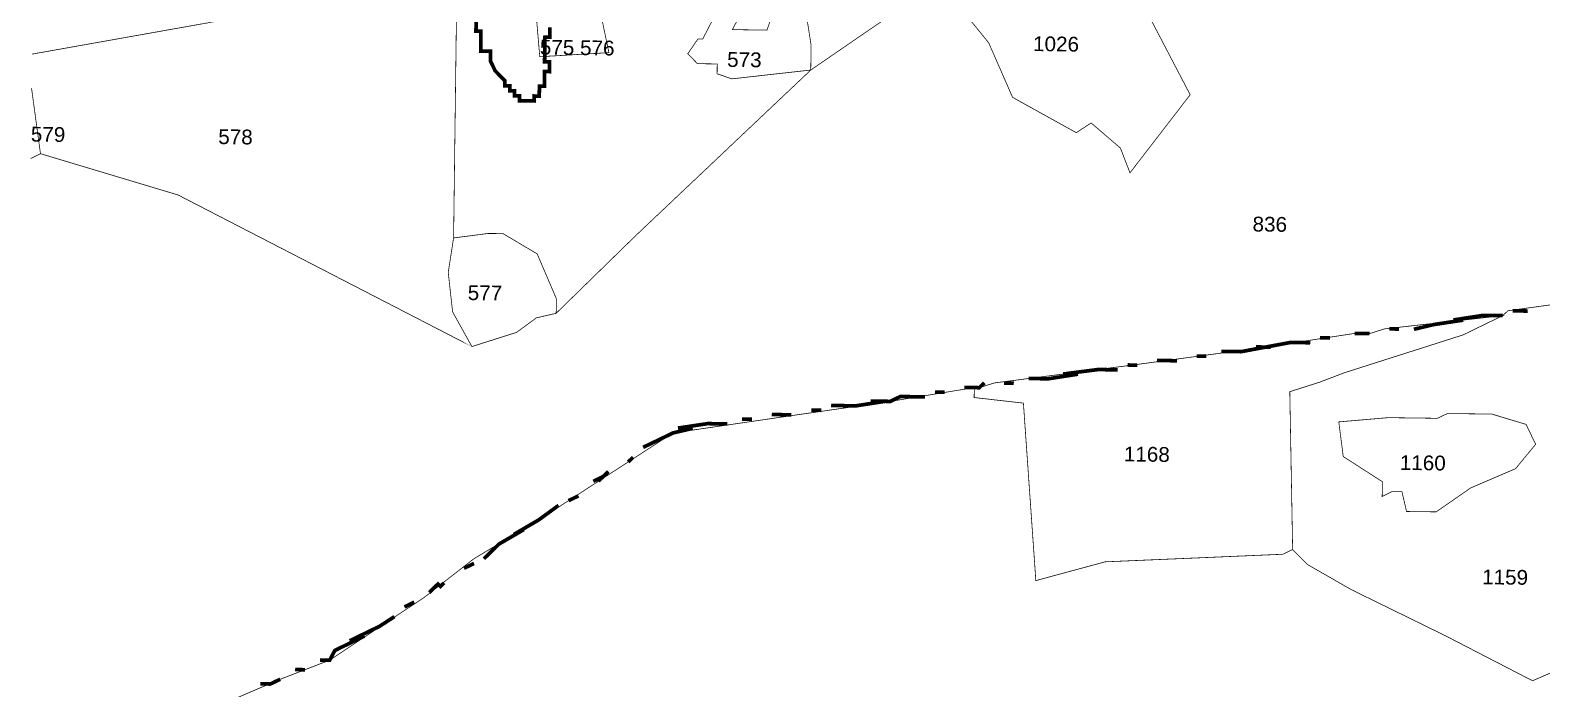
# Model space of a CAD drawing. Header units: metres. Extents: x 259278 to 277237, y 2171369 to 2185379.
# Drawn here: x 264119 to 265334, y 2172436 to 2172966 of the extents above; entities that cross this region are included whole.
import ezdxf

# ---------------------------------------------------------------- set-up
doc = ezdxf.new("R2010")
doc.units = ezdxf.units.M
doc.header["$MEASUREMENT"] = 0
for name, color, linetype in [('HAZARDS LINE', 1, 'Continuous'), ('SURVEY NO.', 7, 'Continuous'), ('SURVEY PLOT BOUNDARY', 35, 'Continuous'), ('VILLAGE BOUNDARY', 212, 'Continuous')]:
    doc.layers.add(name, color=color, linetype=linetype)
doc.styles.add('PDF Arial', font='arial.ttf')

msp = doc.modelspace()

# ---------------------------------------------------------------- linework, layer by layer
at = {"layer": 'HAZARDS LINE', "lineweight": 18, "const_width": 2.97}
msp.add_lwpolyline([(264477.5, 2172973.2), (264477.4, 2172965.2), (264481.4, 2172965.2), (264481.2, 2172949.3), (264489.1, 2172949.2), (264489, 2172941.3), (264492.9, 2172933.3), (264500.7, 2172925.3), (264500.7, 2172921.3), (264504.6, 2172921.2), (264504.6, 2172917.3), (264508.5, 2172917.2), (264508.5, 2172913.3), (264512.4, 2172913.2), (264512.4, 2172909.2), (264524.3, 2172909.1), (264524.3, 2172913.1), (264528.3, 2172913), (264528.4, 2172920.9), (264532.4, 2172920.9), (264532.5, 2172932.8), (264536.5, 2172932.7), (264536.6, 2172940.7), (264532.6, 2172940.7), (264532.9, 2172960.5), (264536.8, 2172960.5), (264536.9, 2172968.4)], dxfattribs=at)
at = {"layer": 'SURVEY PLOT BOUNDARY', "lineweight": 18, "const_width": 0.595}
for points in [[(265086, 2173112), (264942.3, 2173038.5), (264930.4, 2173038.6), (264854.7, 2173007.9), (264850.6, 2173004), (264814.6, 2172980.7), (264746.6, 2172934), (264746.8, 2172945.9), (264746.9, 2172953.8), (264743.2, 2172977.6), (264748.7, 2173092.6), (264753.4, 2173152), (264800.9, 2173143.4), (264808.9, 2173151.2), (264828.9, 2173162.9), (264888, 2173130.4), (264892.2, 2173150.2), (265043.7, 2173215.6), (265043.5, 2173199.7), (265047.4, 2173191.8), (265062.9, 2173167.8), (265070.6, 2173151.8), (265082.2, 2173127.9)], [(264850.6, 2173004), (264854.7, 2173007.9), (264930.4, 2173038.6), (264942.3, 2173038.5), (264970, 2173034.2), (264997.5, 2173017.9), (265051.7, 2172914.1), (265003.3, 2172851.3), (264995.6, 2172871.2), (264972.1, 2172891.4), (264960.1, 2172883.6), (264908.9, 2172912), (264889.7, 2172955.9)], [(264584.3, 2172948), (264528.7, 2172944.7), (264525.3, 2172984.4), (264576.8, 2172983.8)], [(264584.3, 2172948), (264576.8, 2172983.8), (264525.3, 2172984.4), (264528.7, 2172944.7)], [(264743.2, 2172977.6), (264746.9, 2172953.8), (264746.8, 2172945.9), (264746.6, 2172934), (264683.1, 2172926.9), (264671.3, 2172931), (264671.4, 2172938.9), (264655.5, 2172939.1), (264647.7, 2172947.1), (264655.8, 2172958.9), (264659.7, 2172958.9), (264671.9, 2172982.5), (264691.8, 2172982.3), (264683.6, 2172966.5), (264711.4, 2172966.1), (264719.6, 2172989.8)], [(264474.1, 2172711.5), (264458.4, 2172719.6), (264237.8, 2172833.5), (264127.2, 2172866.7), (264120, 2172919.6), (264127.2, 2172866.7), (264119.3, 2172862.8), (264127.2, 2172866.7), (264237.8, 2172833.5), (264458.4, 2172719.6)], [(264541.9, 2172738.3), (264526, 2172734.6), (264510, 2172722.9), (264474.1, 2172711.5), (264458.6, 2172739.4), (264455.1, 2172771.2), (264459.4, 2172798.9), (264487.2, 2172802.5), (264499.1, 2172802.4), (264526.6, 2172786.1), (264542, 2172750.2)], [(265457.9, 2172746.3), (265464.4, 2172639.1), (265467.8, 2172595.4), (265442.7, 2172492.7), (265327, 2172442.6), (265256.2, 2172479.2), (265181.3, 2172515.9), (265145.9, 2172536.2), (265134.1, 2172548.2), (265131.8, 2172675.2), (265155.7, 2172682.8), (265175.6, 2172690.4), (265271.2, 2172720.9), (265287.2, 2172728.7), (265303.1, 2172736.4), (265307.1, 2172740.3), (265438.2, 2172758.4)], [(264983.3, 2172538.3), (264927.6, 2172523.2), (264917.6, 2172666), (264878, 2172670.5), (264878.1, 2172678.5), (264882.1, 2172678.4), (264894, 2172682.2), (265005.2, 2172696.6), (265112.5, 2172711.1), (265184, 2172722.1), (265195.9, 2172721.9), (265207.8, 2172725.7), (265303.1, 2172736.4), (265287.2, 2172728.7), (265271.2, 2172720.9), (265175.6, 2172690.4), (265155.7, 2172682.8), (265131.8, 2172675.2), (265134.1, 2172548.2), (265126.2, 2172544.4)], [(265210.9, 2172654.3), (265250.5, 2172653.8), (265258.5, 2172657.6), (265294.2, 2172657.2), (265321.8, 2172648.9), (265329.5, 2172632.9), (265313.4, 2172613.3), (265277.5, 2172597.9), (265249.5, 2172578.5), (265233.7, 2172578.7), (265225.7, 2172578.8), (265222, 2172594.7), (265214, 2172594.8), (265206.1, 2172590.9), (265206.2, 2172602.8), (265174.8, 2172623), (265171.2, 2172650.9)], [(265258.5, 2172657.6), (265250.5, 2172653.8), (265210.9, 2172654.3), (265171.2, 2172650.9), (265174.8, 2172623), (265206.2, 2172602.8), (265206.1, 2172590.9), (265214, 2172594.8), (265222, 2172594.7), (265225.7, 2172578.8), (265233.7, 2172578.7), (265249.5, 2172578.5), (265277.5, 2172597.9), (265313.4, 2172613.3), (265329.5, 2172632.9), (265321.8, 2172648.9), (265294.2, 2172657.2)]]:
    msp.add_lwpolyline(points, close=True, dxfattribs=at)
for points in [[(264850.6, 2173004), (264889.7, 2172955.9), (264908.9, 2172912), (264960.1, 2172883.6), (264972.1, 2172891.4), (264995.6, 2172871.2), (265003.3, 2172851.3), (265051.7, 2172914.1), (264997.5, 2173017.9)], [(264386.6, 2172994.2), (264120.4, 2172946.8), (264386.6, 2172994.2)], [(264461.8, 2172985.3), (264459.4, 2172798.9), (264455.1, 2172771.2), (264458.6, 2172739.4), (264474.1, 2172711.5), (264510, 2172722.9), (264526, 2172734.6), (264541.9, 2172738.3), (264606.1, 2172801), (264746.6, 2172934), (264814.6, 2172980.7)], [(264671.9, 2172982.5), (264659.7, 2172958.9), (264655.8, 2172958.9), (264647.7, 2172947.1), (264655.5, 2172939.1), (264671.4, 2172938.9), (264671.3, 2172931), (264683.1, 2172926.9), (264746.6, 2172934), (264606.1, 2172801), (264541.9, 2172738.3), (264542, 2172750.2), (264526.6, 2172786.1), (264499.1, 2172802.4), (264487.2, 2172802.5), (264459.4, 2172798.9), (264461.8, 2172985.3)], [(264719.6, 2172989.8), (264711.4, 2172966.1), (264683.6, 2172966.5)], [(265438.2, 2172758.4), (265307.1, 2172740.3), (265303.1, 2172736.4), (265207.8, 2172725.7), (265195.9, 2172721.9), (265184, 2172722.1), (265112.5, 2172711.1), (265005.2, 2172696.6), (264894, 2172682.2), (264882.1, 2172678.4), (264878.1, 2172678.5), (264810.6, 2172667.4), (264735.1, 2172656.5), (264635.8, 2172642), (264551.8, 2172587.5), (264527.8, 2172572), (264475.9, 2172540.9), (264435.8, 2172509.7), (264359.8, 2172459.2), (264320, 2172443.8), (264284.1, 2172428.4)], [(264284.1, 2172428.4), (264320, 2172443.8), (264359.8, 2172459.2), (264435.8, 2172509.7), (264475.9, 2172540.9), (264527.8, 2172572), (264551.8, 2172587.5), (264635.8, 2172642), (264735.1, 2172656.5), (264810.6, 2172667.4), (264878.1, 2172678.5), (264878, 2172670.5), (264917.6, 2172666), (264927.6, 2172523.2), (264983.3, 2172538.3), (265126.2, 2172544.4), (265134.1, 2172548.2), (265145.9, 2172536.2), (265181.3, 2172515.9), (265256.2, 2172479.2), (265327, 2172442.6), (265442.7, 2172492.7)]]:
    msp.add_lwpolyline(points, dxfattribs=at)
at = {"layer": 'VILLAGE BOUNDARY', "const_width": 2.97}
for points in [[(265303.1, 2172736.4), (265287.3, 2172736.6), (265263.4, 2172732.9)], [(265311.1, 2172740.2), (265323, 2172740.1)], [(265184, 2172722.1), (265191.9, 2172722)], [(265195.9, 2172721.9), (265187.9, 2172722)], [(265219.7, 2172725.6), (265211.8, 2172725.7)], [(265231.6, 2172725.4), (265247.5, 2172729.2), (265271.3, 2172732.8)], [(265076.7, 2172707.6), (265092.6, 2172707.4), (265112.5, 2172711.1), (265116.4, 2172711)], [(265148.2, 2172714.6), (265132.3, 2172714.8), (265112.5, 2172711.1), (265104.5, 2172711.2)], [(265156.2, 2172718.5), (265164.1, 2172718.4)], [(265041, 2172700.1), (265033, 2172700.2), (265025.1, 2172700.3)], [(265064.8, 2172703.8), (265056.9, 2172703.9)], [(264921.8, 2172685.8), (264937.7, 2172685.6), (264961.5, 2172689.3)], [(264993.3, 2172692.8), (264977.4, 2172693), (264949.6, 2172689.4)], [(265001.3, 2172696.7), (265005.2, 2172696.6), (265009.2, 2172696.6)], [(264846.4, 2172674.9), (264854.3, 2172674.8)], [(264886.1, 2172682.3), (264882.1, 2172678.4), (264878.1, 2172678.5), (264870.2, 2172678.6)], [(264909.9, 2172682), (264902, 2172682.1)], [(264763, 2172664.1), (264782.8, 2172663.8), (264806.6, 2172667.5)], [(264838.4, 2172671), (264818.6, 2172671.3), (264810.6, 2172667.4), (264794.7, 2172667.6)], [(264679.5, 2172649.3), (264663.6, 2172649.5), (264639.8, 2172645.9)], [(264691.4, 2172653.1), (264699.4, 2172653)], [(264731.1, 2172656.6), (264723.2, 2172656.7), (264715.3, 2172656.8)], [(264755, 2172660.2), (264747, 2172660.3)], [(264611.8, 2172630.4), (264627.8, 2172638.1), (264635.8, 2172642), (264651.7, 2172645.7)], [(264603.8, 2172622.5), (264599.8, 2172618.6)], [(264571.8, 2172603.1), (264579.8, 2172607)], [(264583.8, 2172610.9), (264575.8, 2172603.1)], [(264551.8, 2172587.5), (264559.8, 2172591.4)], [(264543.8, 2172583.7), (264527.8, 2172572), (264507.8, 2172560.3)], [(264483.8, 2172540.8), (264495.9, 2172552.6), (264515.8, 2172564.2)], [(264475.8, 2172537), (264467.8, 2172533.1)], [(264439.8, 2172513.6), (264447.9, 2172521.5)], [(264451.8, 2172521.4), (264447.8, 2172517.5)], [(264419.9, 2172502), (264427.8, 2172505.9)], [(264411.8, 2172494.2), (264399.8, 2172486.4), (264375.9, 2172474.8)], [(264351.9, 2172459.3), (264359.8, 2172459.2), (264363.9, 2172467), (264387.8, 2172478.6)], [(264320, 2172443.8), (264312, 2172440), (264304.1, 2172440.1)], [(264339.9, 2172451.5), (264332, 2172451.6)]]:
    msp.add_lwpolyline(points, dxfattribs=at)

# ---------------------------------------------------------------- texts
at = {"layer": 'SURVEY NO.', "char_height": 11.89, "attachment_point": 7, "rotation": 359.2544, "style": 'PDF Arial'}
for s, insert in [('575 576', (264528.7, 2172946.3)), ('1026', (264925.3, 2172949.1)), ('573', (264679.3, 2172936.4)), ('579', (264119.4, 2172876.3)), ('578', (264270.1, 2172874.3)), ('836', (265101.8, 2172804)), ('577', (264470.7, 2172748.8)), ('1168', (264998.3, 2172619)), ('1160', (265220.2, 2172612.1)), ('1159', (265286.4, 2172520.1))]:
    msp.add_mtext(s, dxfattribs=dict(at, insert=insert))

doc.saveas('drawing.dxf')
